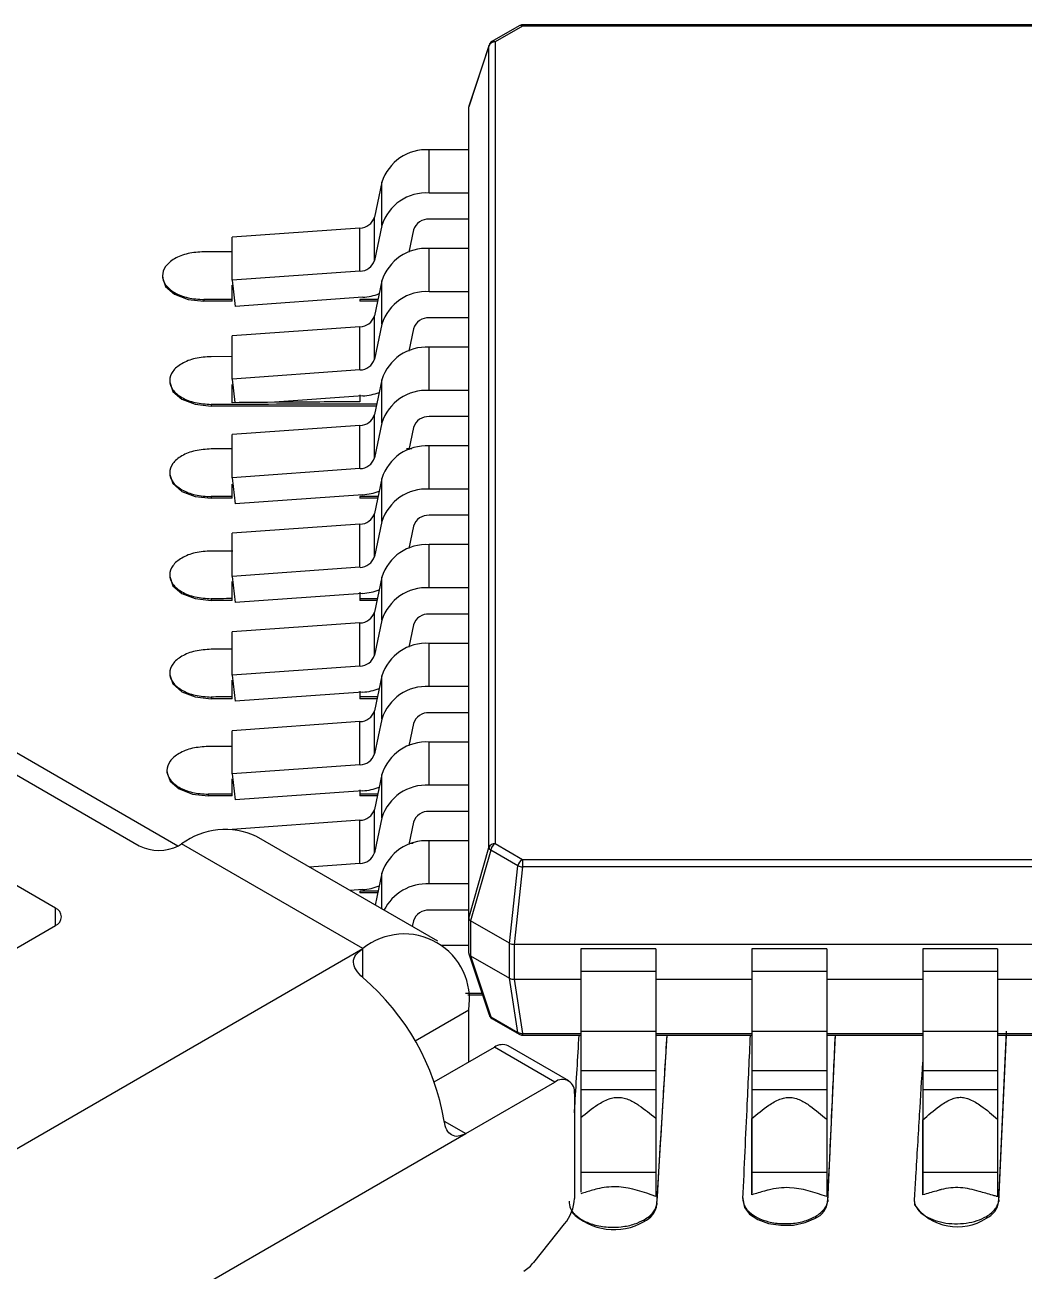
# Model space of a CAD drawing. Header units: millimetres. Extents: x 53 to 380, y 29 to 265.
# Drawn here: x 296.116 to 298.453, y 108.976 to 111.891 of the extents above; entities that cross this region are included whole.
import ezdxf

# ---------------------------------------------------------------- set-up
doc = ezdxf.new("R2010")
doc.units = ezdxf.units.MM

msp = doc.modelspace()

# ---------------------------------------------------------------- linework, layer by layer
at = {"color": 7, "linetype": 'Continuous', "lineweight": 25}
for p, q in [((297.2721, 111.8893), (297.2083, 111.8524)), ((297.2796, 111.8886), (297.2158, 111.8517)), ((300.5285, 111.8913), (297.2796, 111.8913)), ((300.5285, 111.8886), (297.2796, 111.8886)), ((297.2012, 111.8424), (297.1541, 111.6997)), ((297.2015, 111.8442), (297.1543, 111.7012)), ((297.2012, 109.9669), (297.2012, 111.8424)), ((297.2158, 111.8517), (297.2158, 109.9762)), ((297.1545, 111.7013), (297.1541, 111.6997)), ((297.1541, 111.6996), (297.1541, 111.6997)), ((297.1541, 109.8017), (297.1541, 111.6996)), ((297.0618, 111.4981), (297.0618, 111.5991)), ((297.1541, 111.5991), (297.0618, 111.5991)), ((296.951, 111.5232), (296.9333, 111.4414)), ((296.951, 111.4222), (296.951, 111.5232)), ((297.1541, 111.4981), (297.0618, 111.4981)), ((296.8996, 111.4162), (296.6008, 111.3949)), ((296.8996, 111.3152), (296.8996, 111.4162)), ((296.9333, 111.3404), (296.9333, 111.4414)), ((296.951, 111.4222), (296.9333, 111.3404)), ((297.1541, 111.4369), (297.0618, 111.4369)), ((296.6008, 111.2939), (296.6008, 111.3949)), ((297.0248, 111.4116), (297.0136, 111.3594)), ((296.6008, 111.3606), (296.5342, 111.3606)), ((297.0618, 111.2672), (297.0618, 111.3682)), ((297.1541, 111.3682), (297.0618, 111.3682)), ((296.8996, 111.3152), (296.6008, 111.2939)), ((296.6008, 111.2939), (296.6073, 111.2328)), ((296.6008, 111.2492), (296.6008, 111.2827)), ((296.951, 111.2923), (296.9333, 111.2105)), ((296.951, 111.1913), (296.951, 111.2923)), ((296.5342, 111.2489), (296.5342, 111.245)), ((296.6008, 111.245), (296.5342, 111.245)), ((296.6008, 111.245), (296.6008, 111.2492)), ((296.9062, 111.2542), (296.6073, 111.2328)), ((296.9416, 111.2491), (296.8996, 111.2491)), ((296.8996, 111.2491), (296.8996, 111.245)), ((296.9408, 111.245), (296.8996, 111.245)), ((297.1541, 111.2672), (297.0618, 111.2672)), ((296.8996, 111.1853), (296.6008, 111.164)), ((296.8996, 111.0843), (296.8996, 111.1853)), ((296.9333, 111.1095), (296.9333, 111.2105)), ((296.951, 111.1913), (296.9333, 111.1095)), ((297.1541, 111.206), (297.0618, 111.206)), ((296.6008, 111.0629), (296.6008, 111.164)), ((297.0248, 111.1806), (297.0136, 111.1284)), ((297.0618, 111.0363), (297.0618, 111.1373)), ((297.1541, 111.1373), (297.0618, 111.1373)), ((296.6008, 111.1153), (296.5512, 111.1152)), ((296.8996, 111.0843), (296.6008, 111.0629)), ((296.6008, 111.0629), (296.6067, 111.0077)), ((296.6008, 111.0076), (296.6008, 111.0505)), ((296.951, 111.0614), (296.9333, 110.9796)), ((296.951, 110.9604), (296.951, 111.0614)), ((296.9062, 111.0233), (296.6997, 111.0085)), ((296.8996, 111.0259), (296.8996, 111.0096)), ((297.1541, 111.0363), (297.0618, 111.0363)), ((296.5512, 111.0036), (296.5512, 110.9997)), ((296.9376, 110.9997), (296.5512, 110.9997)), ((296.9333, 110.8786), (296.9333, 110.9796)), ((296.8996, 110.9544), (296.6008, 110.9331)), ((296.8996, 110.8534), (296.8996, 110.9544)), ((296.951, 110.9604), (296.9333, 110.8786)), ((297.0248, 110.9497), (297.0136, 110.8975)), ((297.1541, 110.975), (297.0618, 110.975)), ((296.6008, 110.832), (296.6008, 110.9331)), ((296.6008, 110.8995), (296.5512, 110.8995)), ((297.0207, 110.8996), (297.0087, 110.8996)), ((297.0618, 110.8054), (297.0618, 110.9064)), ((297.1541, 110.9064), (297.0618, 110.9064)), ((296.8996, 110.8534), (296.6008, 110.832)), ((296.6008, 110.832), (296.6073, 110.771)), ((296.6008, 110.7881), (296.6008, 110.8171)), ((296.951, 110.8305), (296.9333, 110.7487)), ((296.951, 110.7295), (296.951, 110.8305)), ((297.1541, 110.8054), (297.0618, 110.8054)), ((296.5512, 110.7878), (296.5512, 110.7839)), ((296.6008, 110.7839), (296.5512, 110.7839)), ((296.6008, 110.7839), (296.6008, 110.7881)), ((296.9062, 110.7924), (296.6073, 110.771)), ((296.9418, 110.788), (296.8996, 110.788)), ((296.8996, 110.788), (296.8996, 110.7839)), ((296.9409, 110.7839), (296.8996, 110.7839)), ((296.9333, 110.6476), (296.9333, 110.7487)), ((296.8996, 110.7235), (296.6008, 110.7021)), ((296.8996, 110.6225), (296.8996, 110.7235)), ((296.951, 110.7295), (296.9333, 110.6476)), ((297.0248, 110.7188), (297.0136, 110.6666)), ((297.1541, 110.7441), (297.0618, 110.7441)), ((295.0963, 110.7142), (296.3832, 109.9713)), ((296.6008, 110.6011), (296.6008, 110.7021)), ((296.6024, 110.6606), (296.5512, 110.6606)), ((297.0618, 110.5744), (297.0618, 110.6755)), ((297.1541, 110.6755), (297.0618, 110.6755)), ((296.8996, 110.6225), (296.6008, 110.6011)), ((296.6008, 110.6011), (296.6073, 110.5401)), ((296.4733, 109.9703), (295.3968, 110.5917)), ((296.6008, 110.5492), (296.6008, 110.5892)), ((296.951, 110.5996), (296.9333, 110.5178)), ((296.951, 110.4985), (296.951, 110.5996)), ((297.1541, 110.5744), (297.0618, 110.5744)), ((296.5512, 110.5489), (296.5512, 110.545)), ((296.6008, 110.545), (296.5512, 110.545)), ((296.6008, 110.545), (296.6008, 110.5492)), ((296.9062, 110.5615), (296.6073, 110.5401)), ((296.8996, 110.564), (296.8996, 110.5491)), ((296.9401, 110.5491), (296.8996, 110.5491)), ((296.8996, 110.5491), (296.8996, 110.545)), ((296.9392, 110.545), (296.8996, 110.545)), ((296.9333, 110.4167), (296.9333, 110.5178)), ((297.1541, 110.5132), (297.0618, 110.5132)), ((296.8996, 110.4926), (296.6008, 110.4712)), ((296.8996, 110.3915), (296.8996, 110.4926)), ((296.951, 110.4985), (296.9333, 110.4167)), ((297.0248, 110.4879), (297.0136, 110.4357)), ((296.6008, 110.3702), (296.6008, 110.4712)), ((296.6008, 110.4308), (296.5512, 110.4307)), ((297.0618, 110.3435), (297.0618, 110.4446)), ((297.1541, 110.4446), (297.0618, 110.4446)), ((296.8996, 110.3915), (296.6008, 110.3702)), ((296.6008, 110.3702), (296.6073, 110.3092)), ((296.951, 110.3686), (296.9333, 110.2868)), ((296.951, 110.2676), (296.951, 110.3686)), ((296.6008, 110.3193), (296.6008, 110.3584)), ((297.1541, 110.3435), (297.0618, 110.3435)), ((296.5512, 110.3191), (296.5512, 110.3152)), ((296.6008, 110.3152), (296.5512, 110.3152)), ((296.6008, 110.3152), (296.6008, 110.3193)), ((296.9062, 110.3305), (296.6073, 110.3092)), ((296.8996, 110.3331), (296.8996, 110.3193)), ((296.9403, 110.3193), (296.8996, 110.3193)), ((296.8996, 110.3193), (296.8996, 110.3152)), ((296.9394, 110.3152), (296.8996, 110.3152)), ((296.9333, 110.1858), (296.9333, 110.2868)), ((297.1541, 110.2823), (297.0618, 110.2823)), ((296.8996, 110.2617), (296.6008, 110.2403)), ((296.8996, 110.1606), (296.8996, 110.2617)), ((296.951, 110.2676), (296.9333, 110.1858)), ((297.0248, 110.257), (297.0136, 110.2048)), ((296.6008, 110.1393), (296.6008, 110.2403)), ((296.6008, 110.2034), (296.5447, 110.2033)), ((297.0618, 110.1126), (297.0618, 110.2136)), ((297.1541, 110.2136), (297.0618, 110.2136)), ((296.8996, 110.1606), (296.6008, 110.1393)), ((296.6008, 110.1393), (296.6073, 110.0783)), ((296.951, 110.1377), (296.9333, 110.0559)), ((296.951, 110.0367), (296.951, 110.1377)), ((296.1868, 109.8253), (295.6918, 110.111)), ((296.6008, 110.0919), (296.6008, 110.1279)), ((297.1541, 110.1126), (297.0618, 110.1126)), ((296.5447, 110.0917), (296.5447, 110.0877)), ((296.6008, 110.0877), (296.5447, 110.0877)), ((296.6008, 110.0877), (296.6008, 110.0919)), ((296.9062, 110.0996), (296.6073, 110.0783)), ((296.8996, 110.1022), (296.8996, 110.0919)), ((296.9411, 110.0918), (296.8996, 110.0919)), ((296.8996, 110.0919), (296.8996, 110.0877)), ((296.9402, 110.0877), (296.8996, 110.0877)), ((296.9333, 109.9549), (296.9333, 110.0559)), ((297.1541, 110.0514), (297.0618, 110.0514)), ((296.8996, 110.0307), (296.6008, 110.0094)), ((296.8996, 109.9297), (296.8996, 110.0307)), ((296.951, 110.0367), (296.9333, 109.9549)), ((297.0248, 110.0261), (297.0136, 109.9739)), ((296.6008, 110.0089), (296.6008, 110.0094)), ((297.0815, 109.7478), (296.6572, 109.9927)), ((296.4751, 109.9713), (296.4822, 109.9754)), ((296.9065, 109.7305), (296.4822, 109.9754)), ((297.0238, 109.9764), (297.0141, 109.9764)), ((297.0618, 109.8817), (297.0618, 109.9827)), ((297.1541, 109.9827), (297.0618, 109.9827)), ((297.1541, 109.8016), (297.2012, 109.9669)), ((297.2055, 109.9609), (297.1583, 109.7956)), ((297.2693, 109.9241), (297.2055, 109.9609)), ((297.2158, 109.9762), (297.2796, 109.9393)), ((296.8996, 109.9297), (296.781, 109.9212)), ((297.2796, 109.9393), (300.5285, 109.9393)), ((296.951, 109.9068), (296.9349, 109.8324)), ((297.2498, 109.7428), (297.2693, 109.9241)), ((297.2796, 109.9216), (297.2601, 109.7404)), ((300.5285, 109.9216), (297.2796, 109.9216)), ((297.1541, 109.8817), (297.0618, 109.8817)), ((296.9062, 109.8687), (296.8758, 109.8665)), ((296.9419, 109.8648), (296.8996, 109.8649)), ((296.8996, 109.8649), (296.8996, 109.8607)), ((296.941, 109.8607), (296.8996, 109.8607)), ((297.1541, 109.8205), (297.0618, 109.8205)), ((296.0454, 109.7028), (296.1868, 109.7844)), ((297.0248, 109.7952), (297.022, 109.7821)), ((297.1541, 109.8016), (297.1541, 109.8017)), ((297.1541, 109.72), (297.1541, 109.8017)), ((297.1584, 109.7956), (297.1583, 109.7956)), ((297.2497, 109.7429), (297.1584, 109.7956)), ((297.1584, 109.7956), (297.1584, 109.7139)), ((293.9013, 107.9956), (296.9065, 109.7305)), ((297.1541, 109.7375), (297.0893, 109.7375)), ((297.2498, 109.7428), (297.2497, 109.7429)), ((297.2497, 109.6613), (297.2497, 109.7429)), ((297.2603, 109.7404), (297.2601, 109.7404)), ((300.5478, 109.7404), (297.2603, 109.7404)), ((297.2603, 109.7404), (297.2603, 109.6587)), ((297.5916, 109.7302), (297.4166, 109.7302)), ((297.4166, 109.7302), (297.4166, 109.6769)), ((297.5916, 109.7302), (297.5916, 109.6769)), ((297.9916, 109.7302), (297.8166, 109.7302)), ((297.8166, 109.7302), (297.8166, 109.6769)), ((297.9916, 109.7302), (297.9916, 109.6769)), ((298.3916, 109.7302), (298.2166, 109.7302)), ((298.2166, 109.7302), (298.2166, 109.6769)), ((298.3916, 109.7302), (298.3916, 109.6769)), ((297.1541, 109.72), (297.1541, 109.7199)), ((297.1543, 109.7183), (297.2015, 109.5754)), ((297.1583, 109.714), (297.1584, 109.7139)), ((297.1583, 109.714), (297.2055, 109.5712)), ((297.1584, 109.7139), (297.2497, 109.6613)), ((297.5916, 109.6769), (297.4166, 109.6769)), ((297.9916, 109.6769), (297.8166, 109.6769)), ((298.3916, 109.6769), (298.2166, 109.6769)), ((297.2497, 109.6613), (297.2498, 109.6612)), ((297.2693, 109.5344), (297.2498, 109.6612)), ((297.2601, 109.6587), (297.2603, 109.6587)), ((297.2601, 109.6587), (297.2796, 109.5319)), ((297.2603, 109.6587), (297.4166, 109.6587)), ((297.5916, 109.6587), (297.8166, 109.6587)), ((297.9916, 109.6587), (298.2166, 109.6587)), ((298.3916, 109.6587), (298.6166, 109.6587)), ((297.1849, 109.6258), (297.1465, 109.6258)), ((297.1862, 109.6218), (297.1521, 109.6218)), ((297.154, 109.4651), (297.154, 109.5875)), ((297.2055, 109.5712), (297.2693, 109.5344)), ((297.2083, 109.5672), (297.2721, 109.5303)), ((297.2796, 109.5283), (297.4166, 109.5283)), ((297.5916, 109.537), (297.4166, 109.537)), ((297.4166, 109.537), (297.4166, 109.445)), ((297.5916, 109.537), (297.5916, 109.445)), ((297.5916, 109.5283), (297.8166, 109.5283)), ((297.5945, 109.132), (297.6185, 109.5283)), ((297.9916, 109.537), (297.8166, 109.537)), ((297.8166, 109.537), (297.8166, 109.445)), ((297.9916, 109.537), (297.9916, 109.445)), ((297.9916, 109.5283), (298.2166, 109.5283)), ((297.9943, 109.1387), (298.0122, 109.5283)), ((298.3916, 109.537), (298.2166, 109.537)), ((298.2166, 109.537), (298.2166, 109.445)), ((298.3916, 109.537), (298.3916, 109.445)), ((298.3916, 109.5283), (298.6166, 109.5283)), ((298.3943, 109.1427), (298.4125, 109.5371)), ((298.3943, 109.1387), (298.4122, 109.5283)), ((297.0733, 109.4185), (297.2141, 109.4998)), ((297.3555, 109.4181), (297.2141, 109.4998)), ((297.388, 109.4214), (297.2466, 109.503)), ((297.5916, 109.445), (297.4166, 109.445)), ((297.9916, 109.445), (297.8166, 109.445)), ((298.3916, 109.445), (298.2166, 109.445)), ((297.1469, 109.2977), (297.3555, 109.4181)), ((297.4015, 109.3916), (297.4015, 109.146)), ((297.5916, 109.4004), (297.4166, 109.4004)), ((297.4166, 109.4004), (297.4166, 109.2065)), ((297.5916, 109.4004), (297.5916, 109.2065)), ((297.9916, 109.4004), (297.8166, 109.4004)), ((297.8166, 109.4004), (297.8166, 109.2065)), ((297.9916, 109.4004), (297.9916, 109.2065)), ((298.3916, 109.4004), (298.2166, 109.4004)), ((298.2166, 109.4004), (298.2166, 109.2065)), ((298.3916, 109.4004), (298.3916, 109.2065)), ((297.5916, 109.3338), (297.5916, 109.1507)), ((297.8166, 109.1549), (297.8166, 109.333)), ((297.9916, 109.3315), (297.9916, 109.1503)), ((298.2166, 109.1545), (298.2166, 109.3297)), ((298.3916, 109.3313), (298.3916, 109.1502)), ((294.1488, 107.5669), (297.1469, 109.2977)), ((297.5916, 109.2065), (297.4166, 109.2065)), ((297.4166, 109.2065), (297.4166, 109.1606)), ((297.5916, 109.2065), (297.5916, 109.1543)), ((297.9916, 109.2065), (297.8166, 109.2065)), ((297.8166, 109.2065), (297.8166, 109.1584)), ((297.9916, 109.2065), (297.9916, 109.1539)), ((298.3916, 109.2065), (298.2166, 109.2065)), ((298.2166, 109.2065), (298.2166, 109.158)), ((298.3916, 109.2065), (298.3916, 109.1538)), ((297.7956, 109.1472), (297.7956, 109.1402)), ((297.9943, 109.1426), (297.9943, 109.1387)), ((298.3943, 109.1427), (298.3943, 109.1387)), ((297.5945, 109.1359), (297.5945, 109.132)), ((298.1968, 109.137), (298.1968, 109.1331)), ((298.1968, 109.1352), (298.1968, 109.1313)), ((297.306, 108.9966), (297.3785, 109.0867)), ((297.5645, 109.0963), (297.5645, 109.0921)), ((297.9652, 109.1039), (297.9652, 109.0997)), ((298.3652, 109.1038), (298.3652, 109.0997))]:
    msp.add_line(p, q, dxfattribs=at)
at = {"color": 8, "linetype": 'Continuous', "lineweight": 25}
for p, q in [((296.951, 109.8231), (296.951, 109.9068)), ((296.1868, 109.7844), (296.1868, 109.8253)), ((296.9065, 109.6626), (296.9065, 109.7305)), ((297.0285, 109.5151), (297.154, 109.5875)), ((297.2796, 109.5319), (297.4166, 109.5319)), ((297.5916, 109.5319), (297.8166, 109.5319)), ((297.9916, 109.5319), (298.2166, 109.5319)), ((298.3916, 109.5319), (298.6166, 109.5319)), ((297.0966, 109.3267), (297.1469, 109.2977))]:
    msp.add_line(p, q, dxfattribs=at)
at = {"color": 8, "linetype": 'Continuous', "lineweight": 25, "flags": 128}
for points in [[(297.2796, 111.8913), (297.2796, 111.8912), (297.2796, 111.8907), (297.2796, 111.8898), (297.2796, 111.8886)], [(297.2015, 111.8442), (297.2013, 111.8433), (297.2012, 111.8424)], [(297.2796, 109.5319), (297.2796, 109.5305), (297.2796, 109.5293), (297.2796, 109.5286), (297.2796, 109.5283), (297.2796, 109.5283)]]:
    msp.add_lwpolyline(points, dxfattribs=at)
at = {"color": 7, "linetype": 'Continuous', "lineweight": 25, "flags": 128}
for points in [[(296.4375, 111.3021), (296.4375, 111.3008), (296.4449, 111.2795), (296.4658, 111.2613), (296.4972, 111.2492), (296.5342, 111.245)], [(296.4545, 111.0568), (296.4545, 111.0555), (296.4619, 111.0341), (296.4829, 111.016), (296.5142, 111.0039), (296.5512, 110.9997)], [(296.4545, 110.841), (296.4545, 110.8397), (296.4619, 110.8183), (296.4829, 110.8002), (296.5142, 110.7881), (296.5512, 110.7839)], [(296.4545, 110.6021), (296.4545, 110.6008), (296.4619, 110.5795), (296.4829, 110.5614), (296.5142, 110.5492), (296.5512, 110.545)], [(296.4545, 110.3723), (296.4545, 110.371), (296.4619, 110.3496), (296.4829, 110.3315), (296.5142, 110.3194), (296.5512, 110.3152)], [(296.448, 110.1448), (296.448, 110.1436), (296.4553, 110.1222), (296.4763, 110.1041), (296.5077, 110.092), (296.5447, 110.0877)], [(297.2796, 109.9393), (297.2796, 109.9377), (297.2796, 109.9358), (297.2796, 109.9337), (297.2796, 109.9314), (297.2796, 109.929), (297.2796, 109.9265), (297.2796, 109.924), (297.2796, 109.9216)], [(297.4166, 109.6769), (297.4166, 109.6642), (297.4166, 109.6491), (297.4166, 109.6321), (297.4166, 109.6136), (297.4166, 109.5943), (297.4166, 109.5747), (297.4166, 109.5554), (297.4166, 109.537)], [(297.5916, 109.6769), (297.5916, 109.6642), (297.5916, 109.6491), (297.5916, 109.6321), (297.5916, 109.6136), (297.5916, 109.5943), (297.5916, 109.5747), (297.5916, 109.5554), (297.5916, 109.537)], [(297.8166, 109.6769), (297.8166, 109.6642), (297.8166, 109.6491), (297.8166, 109.6321), (297.8166, 109.6136), (297.8166, 109.5943), (297.8166, 109.5747), (297.8166, 109.5554), (297.8166, 109.537)], [(297.9916, 109.6769), (297.9916, 109.6642), (297.9916, 109.6491), (297.9916, 109.6321), (297.9916, 109.6136), (297.9916, 109.5943), (297.9916, 109.5747), (297.9916, 109.5554), (297.9916, 109.537)], [(298.2166, 109.6769), (298.2166, 109.6642), (298.2166, 109.6491), (298.2166, 109.6321), (298.2166, 109.6136), (298.2166, 109.5943), (298.2166, 109.5747), (298.2166, 109.5554), (298.2166, 109.537)], [(298.3916, 109.6769), (298.3916, 109.6642), (298.3916, 109.6491), (298.3916, 109.6321), (298.3916, 109.6136), (298.3916, 109.5943), (298.3916, 109.5747), (298.3916, 109.5554), (298.3916, 109.537)], [(297.4166, 109.445), (297.4166, 109.4393), (297.4166, 109.4333), (297.4166, 109.4271), (297.4166, 109.4211), (297.4166, 109.4152), (297.4166, 109.4097), (297.4166, 109.4047), (297.4166, 109.4004)], [(297.5916, 109.445), (297.5916, 109.4393), (297.5916, 109.4333), (297.5916, 109.4271), (297.5916, 109.4211), (297.5916, 109.4152), (297.5916, 109.4097), (297.5916, 109.4047), (297.5916, 109.4004)], [(297.8166, 109.445), (297.8166, 109.4393), (297.8166, 109.4333), (297.8166, 109.4271), (297.8166, 109.4211), (297.8166, 109.4152), (297.8166, 109.4097), (297.8166, 109.4047), (297.8166, 109.4004)], [(297.9916, 109.445), (297.9916, 109.4393), (297.9916, 109.4333), (297.9916, 109.4271), (297.9916, 109.4211), (297.9916, 109.4152), (297.9916, 109.4097), (297.9916, 109.4047), (297.9916, 109.4004)], [(298.2166, 109.445), (298.2166, 109.4393), (298.2166, 109.4333), (298.2166, 109.4271), (298.2166, 109.4211), (298.2166, 109.4152), (298.2166, 109.4097), (298.2166, 109.4047), (298.2166, 109.4004)], [(298.3916, 109.445), (298.3916, 109.4393), (298.3916, 109.4333), (298.3916, 109.4271), (298.3916, 109.4211), (298.3916, 109.4152), (298.3916, 109.4097), (298.3916, 109.4047), (298.3916, 109.4004)], [(297.7957, 109.1418), (297.7992, 109.1249), (297.8113, 109.1093), (297.8307, 109.0965), (297.8557, 109.0876), (297.8842, 109.0832), (297.9137, 109.0839), (297.9415, 109.0896), (297.9652, 109.0997)]]:
    msp.add_lwpolyline(points, dxfattribs=at)
at = {"color": 7, "linetype": 'Continuous', "lineweight": 25}
for centre, radius, start, end in [((297.2796, 111.8763), 0.015, 90, 119.9973), ((297.2149, 111.837), 0.0147, 86.6913, 158.3479), ((297.2158, 111.8395), 0.015, 119.9973, 161.7187), ((297.0545, 111.4909), 0.1085, 86.1827, 162.6521), ((297.0545, 111.3898), 0.1085, 86.1828, 162.6519), ((296.8994, 111.4517), 0.0355, 270.4395, 343.1693), ((297.0594, 111.4008), 0.0362, 86.1815, 162.6545), ((297.0545, 111.26), 0.1085, 86.1826, 162.6521), ((296.8994, 111.3507), 0.0355, 270.4394, 343.17), ((296.8971, 111.3859), 0.132, 273.9285, 291.0666), ((297.0545, 111.1589), 0.1085, 86.1828, 162.6519), ((296.8994, 111.2208), 0.0355, 270.4398, 343.1692), ((297.0594, 111.1699), 0.0362, 86.182, 162.6537), ((297.0545, 111.029), 0.1085, 86.1826, 162.6521), ((296.8994, 111.1197), 0.0355, 270.4392, 343.1698), ((296.8971, 111.155), 0.132, 273.9288, 291.0666), ((297.0545, 110.928), 0.1085, 86.1828, 162.6519), ((296.8994, 110.9899), 0.0355, 270.4396, 343.1694), ((297.0594, 110.9389), 0.0362, 86.182, 162.6539), ((297.0545, 110.7981), 0.1085, 86.1826, 162.6521), ((296.8994, 110.8888), 0.0355, 270.4396, 343.1694), ((297.0545, 110.6971), 0.1085, 86.1828, 162.6519), ((296.8971, 110.924), 0.132, 273.9292, 291.0659), ((296.8994, 110.7589), 0.0355, 270.4395, 343.1699), ((297.0594, 110.708), 0.0362, 86.1821, 162.6536), ((297.0545, 110.5672), 0.1085, 86.1827, 162.652), ((296.8994, 110.6579), 0.0355, 270.4398, 343.1692), ((297.0545, 110.4662), 0.1085, 86.1828, 162.6519), ((296.8971, 110.6931), 0.132, 273.9288, 291.0666), ((296.8994, 110.528), 0.0355, 270.4393, 343.1699), ((297.0594, 110.4771), 0.0362, 86.182, 162.6538), ((297.0545, 110.3363), 0.1085, 86.1827, 162.652), ((296.8994, 110.427), 0.0355, 270.4396, 343.1694), ((296.8971, 110.4622), 0.132, 273.9286, 291.0666), ((297.0545, 110.2353), 0.1085, 86.1827, 162.6521), ((296.8994, 110.2971), 0.0355, 270.4393, 343.1699), ((297.0594, 110.2462), 0.0362, 86.1821, 162.6537), ((297.0545, 110.1054), 0.1085, 86.1828, 162.6519), ((296.8994, 110.1961), 0.0355, 270.4397, 343.1693), ((296.8971, 110.2313), 0.132, 273.9286, 291.0666), ((297.0545, 110.0044), 0.1085, 86.1826, 162.6521), ((296.8994, 110.0662), 0.0355, 270.4393, 343.1697), ((297.0594, 110.0153), 0.0362, 86.182, 162.6538), ((296.5841, 109.8383), 0.1708, 64.6786, 126.6321), ((296.4292, 110.06), 0.0999, 242.6098, 297.3901), ((297.0545, 109.8745), 0.1085, 86.1828, 162.652), ((297.2149, 109.9614), 0.0147, 86.6903, 158.3483), ((297.2099, 109.9686), 0.00884, 191.2412, 240.0852), ((297.2285, 109.9564), 0.0235, 122.9385, 168.9311), ((296.8994, 109.9652), 0.0355, 270.4397, 343.1693), ((297.2924, 109.9196), 0.0235, 122.9385, 168.9311), ((297.2823, 109.9558), 0.0343, 247.6695, 265.4314), ((296.8971, 110.0004), 0.132, 273.9293, 291.0657), ((297.0556, 109.77), 0.1119, 86.8236, 153.2139), ((296.1791, 109.8049), 0.0218, 290.7843, 69.216), ((297.0594, 109.7844), 0.0362, 86.1819, 162.6539), ((297.0031, 109.612), 0.1528, 350.786, 129.2037), ((296.5374, 109.2319), 0.5672, 9.6284, 49.4068), ((297.2158, 109.5801), 0.015, 198.2813, 240.0027), ((297.2782, 109.5487), 0.0168, 238.221, 274.8799), ((297.2796, 109.5433), 0.015, 240.0027, 270), ((297.2331, 109.4732), 0.0327, 65.6927, 125.6111), ((297.3734, 109.3961), 0.0284, 350.787, 129.2008), ((297.3018, 109.1506), 0.0998, 320.2288, 357.361), ((297.4941, 109.2132), 0.1401, 224.842, 300.164), ((297.5422, 109.1401), 0.053, 294.8703, 351.1552), ((297.9439, 109.1459), 0.0509, 294.7539, 351.8969), ((298.2315, 109.1331), 0.0347, 180.0157, 182.9601), ((298.2978, 109.2048), 0.1249, 216.0571, 302.6815), ((298.3439, 109.1459), 0.0509, 294.7539, 351.8966), ((297.2393, 109.0486), 0.0846, 301.1029, 322.0229)]:
    msp.add_arc(centre, radius, start, end, dxfattribs=at)
at = {"color": 8, "linetype": 'Continuous', "lineweight": 25}
for centre, radius, start, end in [((297.2752, 111.8826), 0.00741, 53.7813, 114.9264), ((297.2114, 111.8457), 0.00741, 53.7813, 114.9264), ((297.2085, 109.578), 0.00741, 200.3068, 246.1561), ((297.2115, 109.5724), 0.00613, 190.5794, 238.1491), ((297.2753, 109.5355), 0.00613, 190.5794, 238.1491)]:
    msp.add_arc(centre, radius, start, end, dxfattribs=at)
at = {"color": 7, "linetype": 'Continuous', "lineweight": 25}
for points, knots in [([(296.5342, 111.3606), (296.5216, 111.3597), (296.4962, 111.3581), (296.4641, 111.3451), (296.4425, 111.3267), (296.435, 111.3047), (296.4425, 111.2828), (296.4641, 111.2643), (296.4962, 111.2514), (296.5216, 111.2498), (296.5342, 111.2489)], [0, 0, 0, 0, 0.125001, 0.250001, 0.375, 0.500001, 0.625, 0.75, 0.875, 1, 1, 1, 1]), ([(296.6008, 111.2492), (296.5884, 111.2492), (296.5662, 111.2492), (296.544, 111.249), (296.5342, 111.2489)], [0, 0, 0, 0, 0.559993, 1, 1, 1, 1]), ([(296.5512, 111.1152), (296.5386, 111.1144), (296.5133, 111.1127), (296.4811, 111.0998), (296.4596, 111.0814), (296.452, 111.0594), (296.4596, 111.0375), (296.4811, 111.019), (296.5133, 111.0061), (296.5386, 111.0044), (296.5512, 111.0036)], [0, 0, 0, 0, 0.125, 0.25, 0.375, 0.500001, 0.625001, 0.75, 0.875, 1, 1, 1, 1]), ([(296.8996, 111.0096), (296.8439, 111.0094), (296.7442, 111.009), (296.6446, 111.008), (296.6008, 111.0076)], [0, 0, 0, 0, 0.559989, 1, 1, 1, 1]), ([(296.9385, 111.0038), (296.9116, 111.0038), (296.7825, 111.0039), (296.6534, 111.0037), (296.5512, 111.0036)], [0, 0, 0, 0, 0.2083449, 1, 1, 1, 1]), ([(296.5512, 110.8995), (296.5386, 110.8986), (296.5133, 110.8969), (296.4811, 110.884), (296.4596, 110.8656), (296.452, 110.8436), (296.4596, 110.8217), (296.4811, 110.8032), (296.5133, 110.7903), (296.5386, 110.7886), (296.5512, 110.7878)], [0, 0, 0, 0, 0.125, 0.25, 0.375, 0.499999, 0.625, 0.75, 0.875, 1, 1, 1, 1]), ([(296.6008, 110.7881), (296.5915, 110.788), (296.575, 110.788), (296.5585, 110.7879), (296.5512, 110.7878)], [0, 0, 0, 0, 0.559989, 1, 1, 1, 1]), ([(296.5512, 110.6606), (296.5386, 110.6598), (296.5133, 110.6581), (296.4811, 110.6452), (296.4596, 110.6267), (296.452, 110.6048), (296.4596, 110.5828), (296.4811, 110.5644), (296.5133, 110.5514), (296.5386, 110.5498), (296.5512, 110.5489)], [0, 0, 0, 0, 0.125001, 0.250001, 0.375001, 0.500001, 0.625, 0.75, 0.875001, 1, 1, 1, 1]), ([(296.6008, 110.5492), (296.5915, 110.5492), (296.575, 110.5491), (296.5585, 110.549), (296.5512, 110.5489)], [0, 0, 0, 0, 0.5599924, 1, 1, 1, 1]), ([(296.5512, 110.4307), (296.5386, 110.4299), (296.5133, 110.4282), (296.4811, 110.4153), (296.4596, 110.3969), (296.452, 110.3749), (296.4596, 110.353), (296.4811, 110.3345), (296.5133, 110.3216), (296.5386, 110.3199), (296.5512, 110.3191)], [0, 0, 0, 0, 0.125, 0.25, 0.375, 0.500001, 0.625, 0.75, 0.875001, 1, 1, 1, 1]), ([(296.6008, 110.3193), (296.5915, 110.3193), (296.575, 110.3193), (296.5585, 110.3191), (296.5512, 110.3191)], [0, 0, 0, 0, 0.5599924, 1, 1, 1, 1]), ([(296.5447, 110.2033), (296.532, 110.2025), (296.5067, 110.2008), (296.4745, 110.1879), (296.453, 110.1694), (296.4455, 110.1475), (296.453, 110.1255), (296.4745, 110.1071), (296.5067, 110.0942), (296.532, 110.0925), (296.5447, 110.0917)], [0, 0, 0, 0, 0.125, 0.25, 0.375, 0.499999, 0.625, 0.75, 0.875, 1, 1, 1, 1]), ([(296.6008, 110.0919), (296.5903, 110.0919), (296.5716, 110.0919), (296.5529, 110.0917), (296.5447, 110.0917)], [0, 0, 0, 0, 0.559992, 1, 1, 1, 1]), ([(297.1541, 109.8016), (297.1543, 109.8004), (297.1548, 109.7983), (297.1572, 109.7964), (297.1583, 109.7956)], [0, 0, 0, 0, 0.5599541, 1, 1, 1, 1]), ([(296.9065, 109.6626), (296.9004, 109.6685), (296.8882, 109.6804), (296.8827, 109.6993), (296.8879, 109.717), (296.9003, 109.7259), (296.9065, 109.7305)], [0, 0, 0, 0, 0.2503059, 0.499565, 0.7489283, 1, 1, 1, 1]), ([(297.2498, 109.7428), (297.2515, 109.7421), (297.2546, 109.7409), (297.2584, 109.7405), (297.2601, 109.7404)], [0, 0, 0, 0, 0.559971, 1, 1, 1, 1]), ([(297.1541, 109.7199), (297.1543, 109.7186), (297.1548, 109.7163), (297.1572, 109.7147), (297.1583, 109.714)], [0, 0, 0, 0, 0.5599541, 1, 1, 1, 1]), ([(297.2498, 109.6612), (297.2515, 109.6603), (297.2546, 109.6589), (297.2584, 109.6588), (297.2601, 109.6587)], [0, 0, 0, 0, 0.559971, 1, 1, 1, 1]), ([(297.4015, 109.3463), (297.4019, 109.3535), (297.4056, 109.4143), (297.4092, 109.4749), (297.4125, 109.5283)], [0, 0, 0, 0, 0.119715, 1, 1, 1, 1]), ([(297.5945, 109.1359), (297.5991, 109.212), (297.607, 109.343), (297.6149, 109.4735), (297.6182, 109.5283)], [0, 0, 0, 0, 0.58067, 1, 1, 1, 1]), ([(297.7957, 109.1457), (297.799, 109.2194), (297.8049, 109.3472), (297.8108, 109.4745), (297.8133, 109.5283)], [0, 0, 0, 0, 0.577401, 1, 1, 1, 1]), ([(297.9943, 109.1426), (297.9977, 109.2164), (298.0036, 109.3451), (298.0095, 109.4735), (298.012, 109.5283)], [0, 0, 0, 0, 0.572818, 1, 1, 1, 1]), ([(298.1968, 109.1391), (298.197, 109.1412), (298.1981, 109.1607), (298.2022, 109.2284), (298.2087, 109.335), (298.2141, 109.4242), (298.2166, 109.4649)], [0, 0, 0, 0, 0.01931, 0.177971, 0.624563, 1, 1, 1, 1]), ([(297.4166, 109.3357), (297.4293, 109.3461), (297.4492, 109.3624), (297.4763, 109.3774), (297.4934, 109.3822), (297.5055, 109.383), (297.5179, 109.3811), (297.5344, 109.3752), (297.5598, 109.3596), (297.5789, 109.3441), (297.5916, 109.3338)], [0, 0, 0, 0, 0.250555, 0.393462, 0.450601, 0.500929, 0.560841, 0.624587, 0.750836, 1, 1, 1, 1]), ([(297.8166, 109.333), (297.8292, 109.3437), (297.8491, 109.3607), (297.876, 109.3767), (297.8932, 109.382), (297.9053, 109.3831), (297.9179, 109.3811), (297.9346, 109.3748), (297.9599, 109.3583), (297.9789, 109.3422), (297.9916, 109.3315)], [0, 0, 0, 0, 0.2503066, 0.394316, 0.4509053, 0.5000975, 0.5600136, 0.6241097, 0.7508171, 1, 1, 1, 1]), ([(298.2166, 109.3297), (298.2291, 109.3408), (298.249, 109.3584), (298.2755, 109.3756), (298.2925, 109.3816), (298.3039, 109.3832), (298.3154, 109.3817), (298.3326, 109.3761), (298.359, 109.3593), (298.3789, 109.3422), (298.3916, 109.3313)], [0, 0, 0, 0, 0.2511894, 0.3970686, 0.4534791, 0.5016074, 0.5514783, 0.6082813, 0.7509067, 1, 1, 1, 1]), ([(297.1469, 109.2977), (297.1408, 109.2949), (297.1287, 109.2894), (297.1134, 109.2935), (297.1014, 109.3053), (297.0982, 109.3196), (297.0966, 109.3267)], [0, 0, 0, 0, 0.250766, 0.499535, 0.749075, 1, 1, 1, 1]), ([(297.5916, 109.1507), (297.5634, 109.1609), (297.521, 109.1762), (297.4686, 109.1724), (297.4399, 109.1643), (297.4256, 109.1599), (297.4166, 109.1572)], [0, 0, 0, 0, 0.498342, 0.748305, 0.841844, 1, 1, 1, 1]), ([(297.9916, 109.1503), (297.963, 109.1603), (297.9189, 109.1757), (297.8678, 109.1693), (297.8393, 109.1613), (297.8265, 109.1577), (297.8166, 109.1549)], [0, 0, 0, 0, 0.500815, 0.775534, 0.826658, 1, 1, 1, 1]), ([(298.3916, 109.1502), (298.3914, 109.1503), (298.391, 109.1504), (298.3898, 109.1507), (298.386, 109.1518), (298.372, 109.1558), (298.3448, 109.1638), (298.305, 109.1741), (298.274, 109.1704), (298.2594, 109.1667), (298.2583, 109.1664), (298.2545, 109.1653), (298.2404, 109.1613), (298.2271, 109.1575), (298.2166, 109.1545)], [0, 0, 0, 0, 0.002589, 0.006926, 0.020835, 0.069607, 0.250961, 0.500452, 0.747885, 0.749923, 0.753791, 0.767015, 0.815413, 1, 1, 1, 1]), ([(297.7957, 109.1457), (297.7962, 109.14), (297.7972, 109.1306), (297.8046, 109.1202), (297.8143, 109.1104), (297.8297, 109.0998), (297.8563, 109.0904), (297.8855, 109.0865), (297.9162, 109.0876), (297.9434, 109.093), (297.9584, 109.1005), (297.9652, 109.1039)], [0, 0, 0, 0, 0.125203, 0.207067, 0.250126, 0.375139, 0.500145, 0.642285, 0.750143, 0.887338, 1, 1, 1, 1]), ([(297.9652, 109.1039), (297.9694, 109.1066), (297.9778, 109.1119), (297.9867, 109.1215), (297.9927, 109.1318), (297.9937, 109.139), (297.9943, 109.1426)], [0, 0, 0, 0, 0.250004, 0.500001, 0.750001, 1, 1, 1, 1]), ([(298.3652, 109.1038), (298.3694, 109.1065), (298.3778, 109.1119), (298.3867, 109.1215), (298.3927, 109.1318), (298.3937, 109.1391), (298.3943, 109.1427)], [0, 0, 0, 0, 0.250004, 0.500002, 0.750001, 1, 1, 1, 1]), ([(297.389, 109.14), (297.3895, 109.1341), (297.3903, 109.1243), (297.3979, 109.1135), (297.4079, 109.1033), (297.4238, 109.0923), (297.4512, 109.0825), (297.4816, 109.0782), (297.5132, 109.0793), (297.5416, 109.0849), (297.5572, 109.0927), (297.5645, 109.0963)], [0, 0, 0, 0, 0.125192, 0.206939, 0.250118, 0.375123, 0.500122, 0.641071, 0.750122, 0.884785, 1, 1, 1, 1]), ([(297.5645, 109.0963), (297.5688, 109.099), (297.5774, 109.1045), (297.5865, 109.1143), (297.5928, 109.1248), (297.5939, 109.1322), (297.5945, 109.1359)], [0, 0, 0, 0, 0.249998, 0.500005, 0.750004, 1, 1, 1, 1]), ([(298.1968, 109.1391), (298.1968, 109.1383), (298.1968, 109.137), (298.1968, 109.1358), (298.1968, 109.1352)], [0, 0, 0, 0, 0.559975, 1, 1, 1, 1]), ([(298.1968, 109.1352), (298.199, 109.1301), (298.2032, 109.1198), (298.2185, 109.1065), (298.239, 109.0959), (298.2638, 109.089), (298.291, 109.0862), (298.3184, 109.0879), (298.3443, 109.0935), (298.3582, 109.1004), (298.3652, 109.1038)], [0, 0, 0, 0, 0.125, 0.25, 0.375, 0.5, 0.625, 0.750001, 0.875001, 1, 1, 1, 1])]:
    msp.add_open_spline(points, degree=3, knots=knots, dxfattribs=at)

doc.saveas('drawing.dxf')
